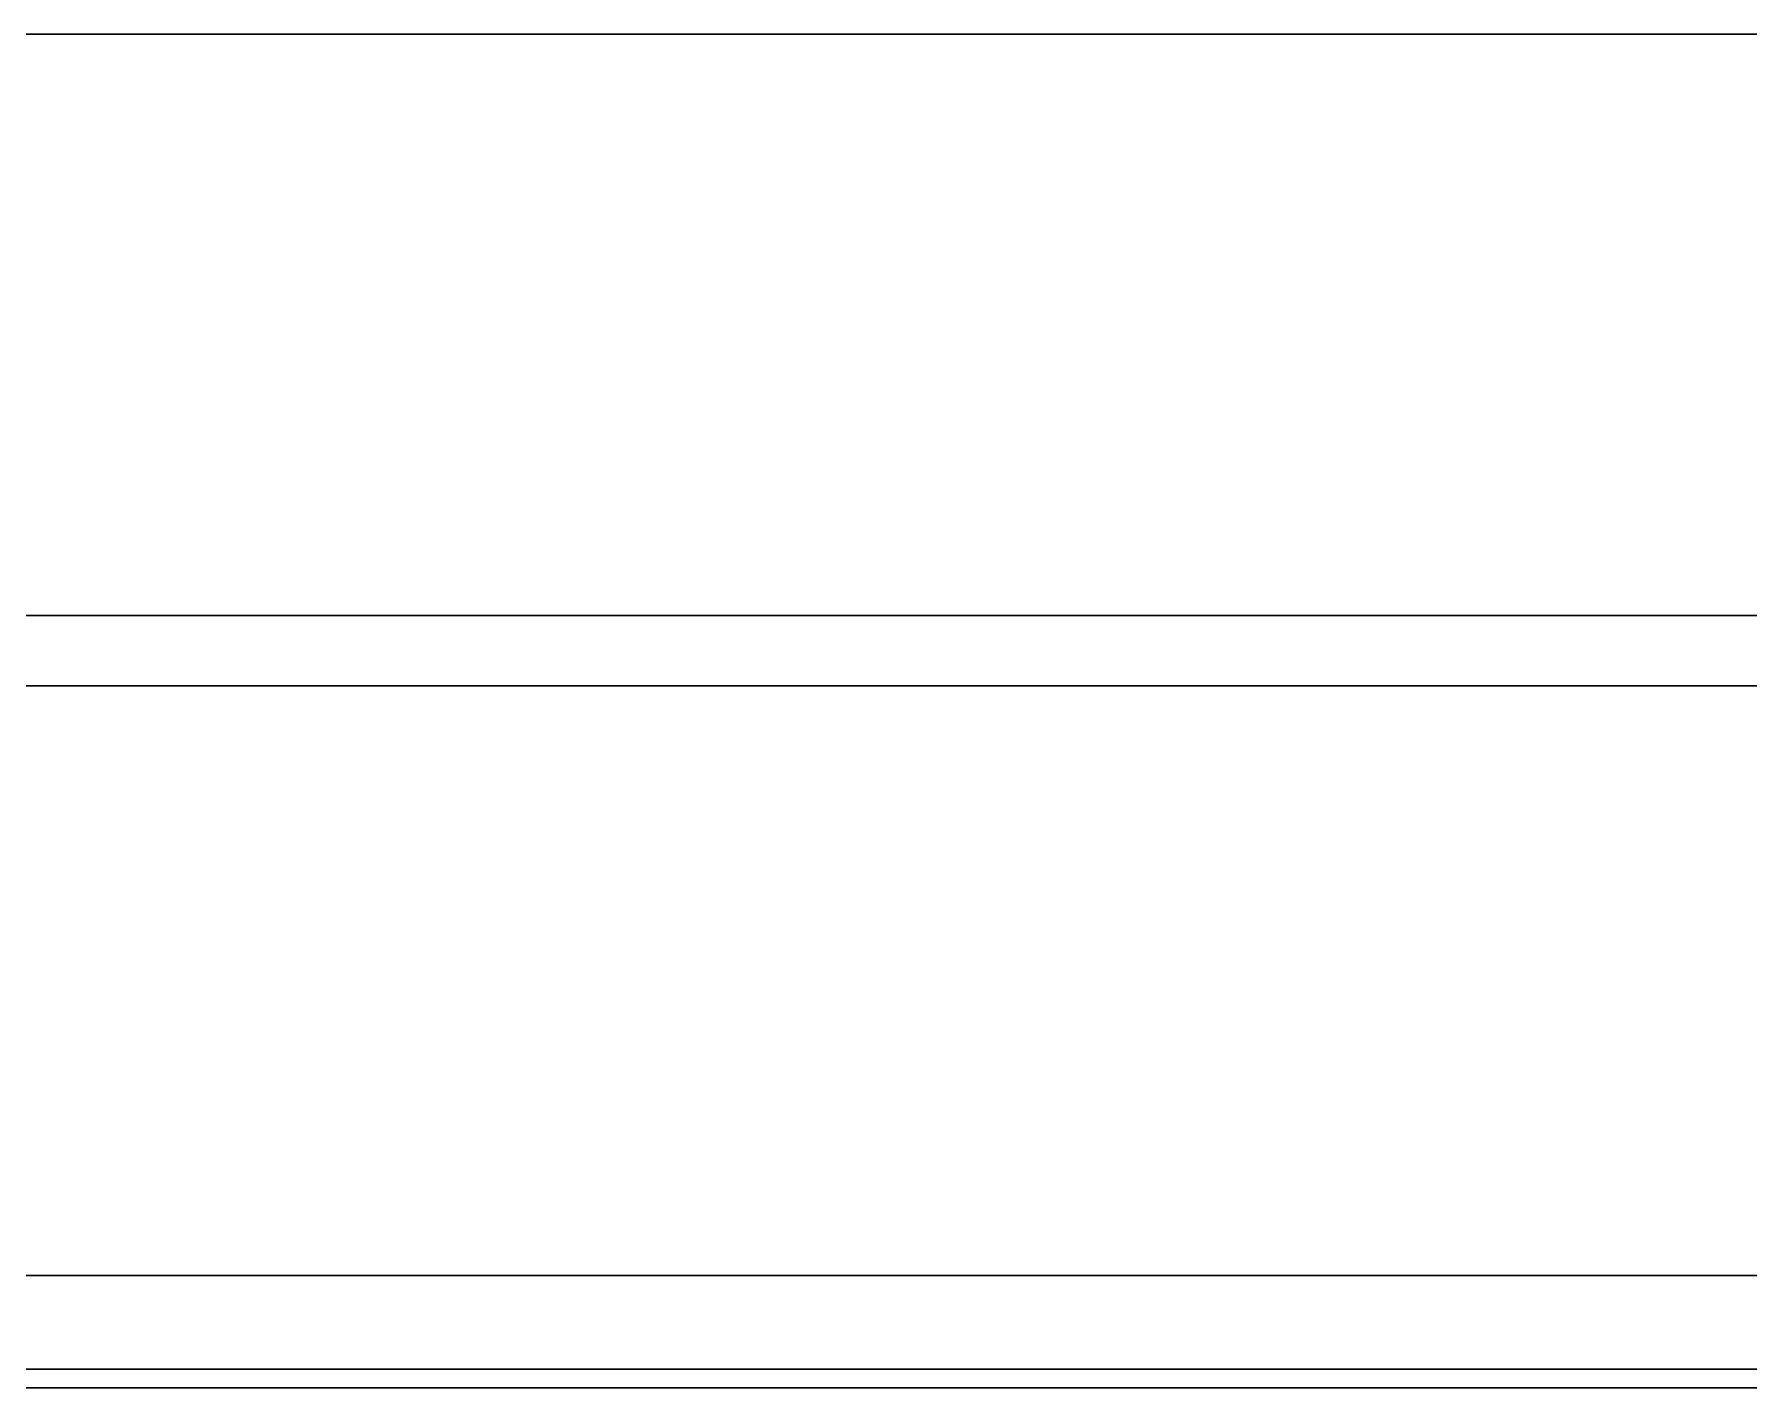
# Model space of a CAD drawing. Extents: x -599358 to 2865263, y -1062760 to 486533.
# Drawn here: x 1877195 to 1877992, y -664039 to -663410 of the extents above; entities that cross this region are included whole.
import ezdxf

# ---------------------------------------------------------------- set-up
doc = ezdxf.new("R2010")
doc.units = 0
doc.linetypes.add('DASH', pattern=[0.35, 0.25, -0.1])
doc.layers.add('A-LIN-V', color=9, linetype='Continuous')

# ---------------------------------------------------------------- blocks, each defined once
blk = doc.blocks.new('23423wer')
at = {"color": 1, "linetype": 'DASH'}
blk.add_line((-1667421.02, 542339.9), (-1674651.93, 542339.9), dxfattribs=at)
at = {"layer": 'A-LIN-V', "color": 1}
for p, q in [((-1674651.93, 542141.1), (-1670089.58, 542141.1)), ((-1671851.37, 542117.1), (-1674651.93, 542117.1)), ((-1667588.3, 541915.5), (-1674651.93, 541915.5)), ((-1674651.93, 541883.5), (-1672256.29, 541883.5)), ((-1668701.94, 541877.1), (-1674651.93, 541877.1))]:
    blk.add_line(p, q, dxfattribs=at)
blk = doc.blocks.new('23423wer-M')
at = {"color": 1, "linetype": 'DASH'}
blk.add_line((1667421.02, 542339.9), (1674651.93, 542339.9), dxfattribs=at)
at = {"layer": 'A-LIN-V', "color": 1}
for p, q in [((1674651.93, 542141.1), (1670089.58, 542141.1)), ((1671851.37, 542117.1), (1674651.93, 542117.1)), ((1667588.3, 541915.5), (1674651.93, 541915.5)), ((1674651.93, 541883.5), (1672256.29, 541883.5)), ((1668701.94, 541877.1), (1674651.93, 541877.1))]:
    blk.add_line(p, q, dxfattribs=at)

msp = doc.modelspace()

# ---------------------------------------------------------------- block references
at = {"xscale": 1.35874988235309, "yscale": 1.35874988235309, "zscale": 1.35874988235309}
for name, p in [('23423wer-M', (-396822.86, -1400314.16)), ('23423wer', (4151213.37, -1400314.16))]:
    msp.add_blockref(name, p, dxfattribs=at)

doc.saveas('drawing.dxf')
